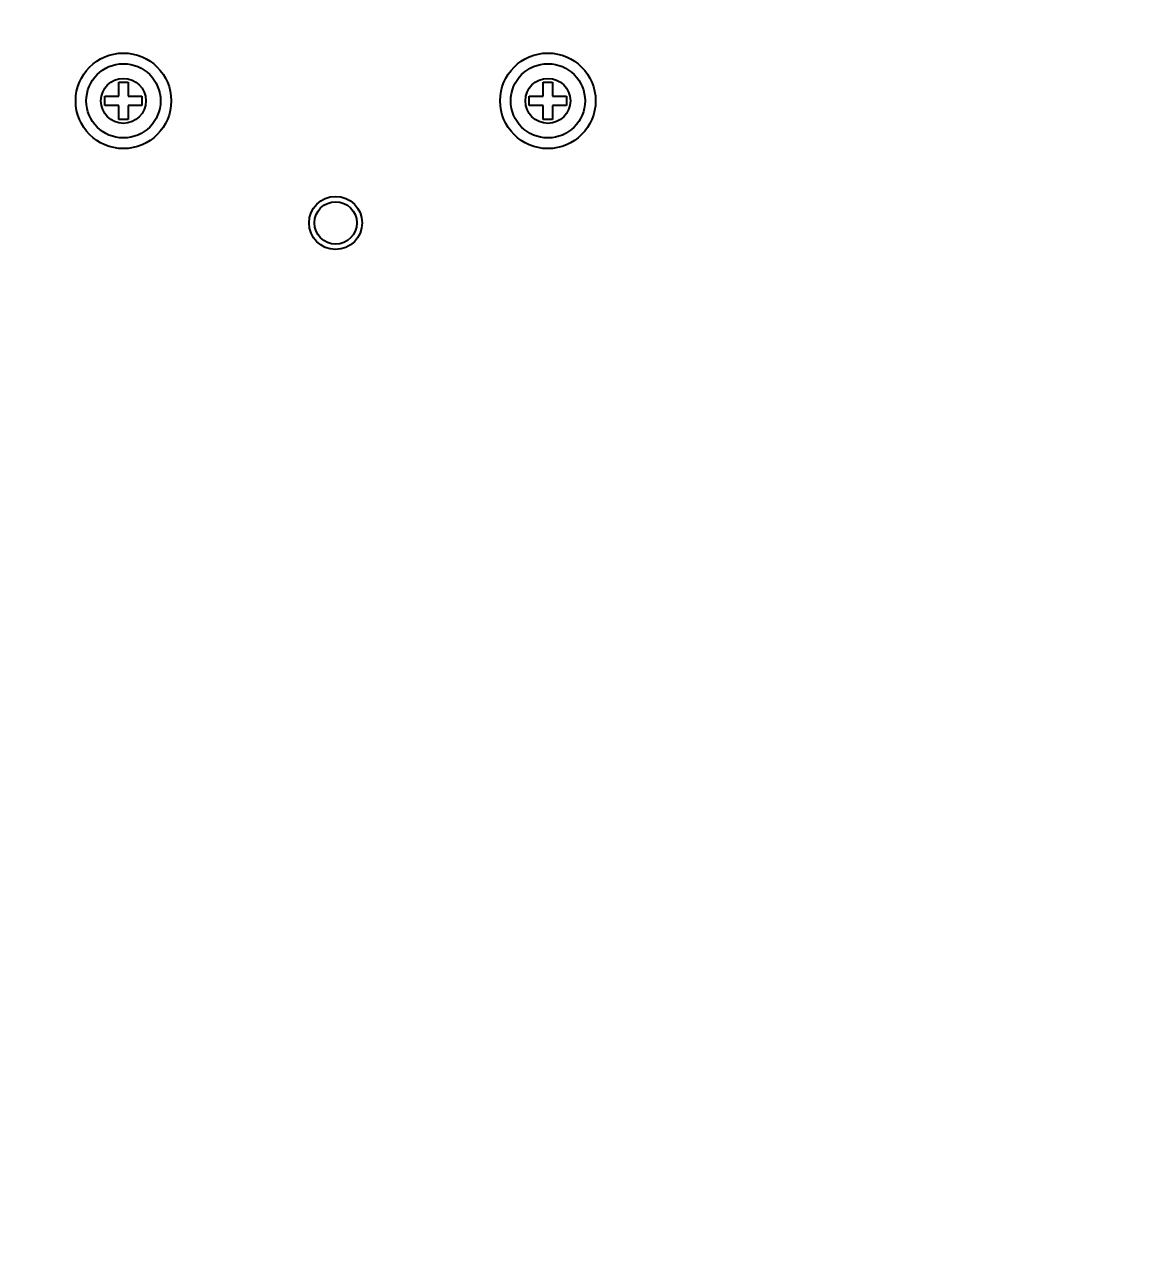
# Model space of a CAD drawing. Header units: millimetres. Extents: x 2423 to 7028, y 909 to 2460.
# Drawn here: x 6279.7 to 6385.3, y 2056.1 to 2171 of the extents above; entities that cross this region are included whole.
import ezdxf

# ---------------------------------------------------------------- set-up
doc = ezdxf.new("R2010")
doc.units = ezdxf.units.MM
doc.layers.add('DIM', color=2, linetype='Continuous')
doc.styles.get("Standard").update_dxf_attribs({"font": ''})
doc.styles.get('Standard').set_extended_font_data('SimSun')
doc.dimstyles.get("Standard").update_dxf_attribs({"dimscale": 6, "dimtxt": 5, "dimasz": 3, "dimexe": 0.18, "dimexo": 0.0625, "dimgap": 0.8, "dimtad": 1, "dimtoh": 1, "dimdec": 1, "dimzin": 0, "dimdsep": 46, "dimtxsty": 'Standard', "dimcen": 0.09, "dimclrd": 256, "dimclre": 256, "dimclrt": 256, "dimadec": 0, "dimazin": 2, "dimtfac": 1, "dimtdec": 1, "dimtofl": 0, "dimtmove": 0, "dimatfit": 3, "dimfxl": 0, "dimtolj": 1, "dimtzin": 0, "dimarcsym": 0})

# ---------------------------------------------------------------- blocks, each defined once
blk = doc.blocks.new('*D22')
at = {"layer": 'Defpoints', "color": 0}
for p in [(6490.85, 2317.55), (5812.55, 2106.09), (6490.85, 2056.09)]:
    blk.add_point(p, dxfattribs=at)
at = {"layer": 'DIM', "lineweight": -2}
for p, q in [((5812.55, 2106.46), (5812.55, 2318.63)), ((5830.55, 2317.55), (6472.85, 2317.55)), ((6490.85, 2056.46), (6490.85, 2318.63))]:
    blk.add_line(p, q, dxfattribs=at)
at = {"layer": 'DIM'}
for points in [[(5830.55, 2320.55), (5830.55, 2314.55), (5812.55, 2317.55)], [(6472.85, 2320.55), (6472.85, 2314.55), (6490.85, 2317.55)]]:
    blk.add_solid(points, dxfattribs=at)
at = {"layer": 'DIM', "insert": (6151.7, 2337.35), "char_height": 30, "attachment_point": 5}
blk.add_mtext('\\A1;678.3', dxfattribs=at)

msp = doc.modelspace()

# ---------------------------------------------------------------- linework, layer by layer
for p, q in [((6288.61, 2165.59), (6289.49, 2165.59)), ((6288.61, 2164.27), (6288.61, 2165.59)), ((6289.49, 2165.59), (6289.49, 2164.27)), ((6328.61, 2165.59), (6329.49, 2165.59)), ((6328.61, 2164.27), (6328.61, 2165.59)), ((6329.49, 2165.59), (6329.49, 2164.27)), ((6287.3, 2164.27), (6288.61, 2164.27)), ((6287.3, 2163.4), (6287.3, 2164.27)), ((6289.49, 2164.27), (6290.8, 2164.27)), ((6290.8, 2164.27), (6290.8, 2163.4)), ((6327.3, 2164.27), (6328.61, 2164.27)), ((6327.3, 2163.4), (6327.3, 2164.27)), ((6329.49, 2164.27), (6330.8, 2164.27)), ((6330.8, 2164.27), (6330.8, 2163.4)), ((6288.61, 2163.4), (6287.3, 2163.4)), ((6288.61, 2162.09), (6288.61, 2163.4)), ((6290.8, 2163.4), (6289.49, 2163.4)), ((6289.49, 2163.4), (6289.49, 2162.09)), ((6328.61, 2163.4), (6327.3, 2163.4)), ((6328.61, 2162.09), (6328.61, 2163.4)), ((6330.8, 2163.4), (6329.49, 2163.4)), ((6329.49, 2163.4), (6329.49, 2162.09)), ((6289.49, 2162.09), (6288.61, 2162.09)), ((6329.49, 2162.09), (6328.61, 2162.09))]:
    msp.add_line(p, q)
for centre, radius in [((6289.05, 2163.84), 4.5), ((6329.05, 2163.84), 4.5), ((6289.05, 2163.84), 3.5), ((6329.05, 2163.84), 3.5), ((6289.05, 2163.84), 2.12), ((6329.05, 2163.84), 2.12), ((6309.05, 2152.34), 2.5), ((6309.05, 2152.34), 2)]:
    msp.add_circle(centre, radius)

# ---------------------------------------------------------------- dimensions: what is measured, and where the dimension line sits
at = {"layer": 'DIM'}
dim = msp.add_linear_dim(base=(6490.85, 2317.55), p1=(5812.55, 2106.09), p2=(6490.85, 2056.09), dimstyle='Standard', dxfattribs=at)
dim.commit()
dim.dimension.update_dxf_attribs({"geometry": '*D22', "text_midpoint": (6151.7, 2337.35)})

doc.saveas('drawing.dxf')
